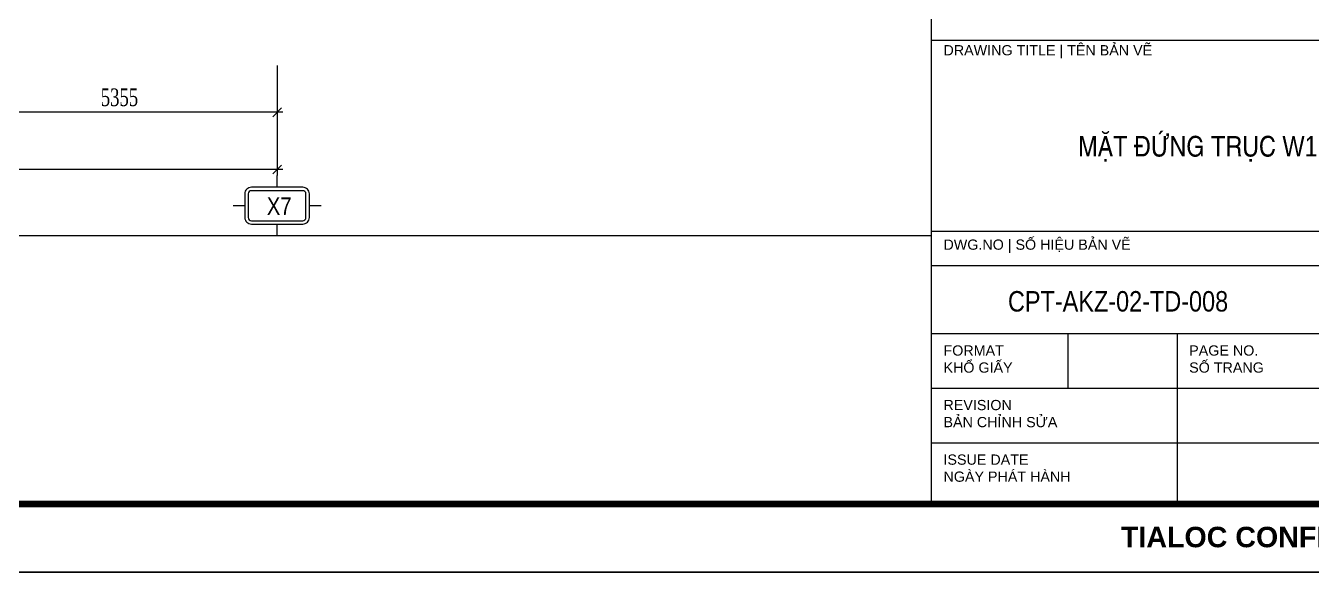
# Model space of a CAD drawing. Header units: inches. Extents: x 340055 to 349452, y -34649 to -30845.
# Drawn here: x 347370 to 347588.6, y -32248.6 to -32155.7 of the extents above; entities that cross this region are included whole.
import ezdxf
from ezdxf.enums import TextEntityAlignment as Align

# ---------------------------------------------------------------- set-up
doc = ezdxf.new("R2010")
doc.units = ezdxf.units.IN
doc.header["$MEASUREMENT"] = 0
for name, color, linetype in [('0 @ 1', 7, 'Continuous'), ('3', 3, 'Continuous'), ('7', 7, 'Continuous'), ('8', 8, 'Continuous'), ('NET IN', 3, 'Continuous')]:
    doc.layers.add(name, color=color, linetype=linetype)
doc.layers.add('Cover text', color=7, linetype='Continuous', true_color=0x52370f)
for name, color, linetype, lineweight in [('TL-TIILE BLOCK A2$0$TL-TITLE BLOCK - TEXT @ 1', 7, 'Continuous', 25), ('TL-TIILE BLOCK A2$0$TL-TITLE BLOCK 1', 7, 'Continuous', 50), ('TL-TIILE BLOCK A2$0$TL-TITLE BLOCK 2', 7, 'Continuous', 25)]:
    doc.layers.add(name, color=color, linetype=linetype, lineweight=lineweight)
doc.styles.add('hx2', font='')
doc.styles.add('ST1', font='times.ttf', dxfattribs={"width": 0.7})
doc.styles.add('TIEU DE', font='', dxfattribs={"width": 0.8})
doc.styles.add('TL-TIILE BLOCK A2$0$MEP-TEXT T.BLOCK 1', font='arial.ttf', dxfattribs={"height": 1.5})
doc.styles.add('TL-TIILE BLOCK A2$0$MEP-TEXT T.BLOCK 3', font='arial.ttf', dxfattribs={"height": 3})
doc.styles.get('hx2').set_extended_font_data('.VnArial NarrowH')
doc.styles.get('TIEU DE').set_extended_font_data('.VnArial NarrowH')
doc.dimstyles.new('100', dxfattribs={"dimtxt": 3, "dimasz": 1.5, "dimexe": 1, "dimexo": 0, "dimgap": 1, "dimtad": 1, "dimdec": 0, "dimlfac": 100, "dimzin": 0, "dimdsep": 46, "dimtxsty": 'ST1', "dimblk": 'OBLIQUE', "dimcen": 1, "dimdle": 1, "dimclrd": 8, "dimclre": 8, "dimclrt": 3, "dimadec": 0, "dimazin": 0, "dimtfac": 1, "dimtdec": 0, "dimtix": 1, "dimtmove": 1, "dimatfit": 3, "dimfxl": 0, "dimtolj": 1, "dimtzin": 0, "dimlwd": -1, "dimlwe": -1, "dimarcsym": 0})

# ---------------------------------------------------------------- blocks, each defined once
blk = doc.blocks.new('TENTRUC')
at = {"layer": '7'}
for p, q in [((0, 8.27), (0, 10.26)), ((-7.48, 5.13), (-5.48, 5.13)), ((5.48, 5.13), (7.48, 5.13)), ((0, 0), (0, 2))]:
    blk.add_line(p, q, dxfattribs=at)
blk.add_lwpolyline([(-4.36, 8.27), (4.36, 8.27, -0.414214), (5.48, 7.14), (5.48, 3.12, -0.414214), (4.36, 2), (-4.36, 2, -0.414214), (-5.48, 3.12), (-5.48, 7.14, -0.414214)], format="xyb", close=True, dxfattribs=at)
at = {"layer": '8', "ltscale": 15}
blk.add_lwpolyline([(-4.36, 7.68), (4.36, 7.68, -0.414214), (4.9, 7.14), (4.9, 3.12, -0.414214), (4.36, 2.58), (-4.36, 2.58, -0.414214), (-4.9, 3.12), (-4.9, 7.14, -0.414214)], format="xyb", close=True, dxfattribs=at)
at = {"layer": '3', "style": 'hx2'}
blk.add_attdef('TR', text='', height=2.9, dxfattribs=at).set_placement((-0.16, 3.83), align=Align.CENTER)
blk = doc.blocks.new('_Oblique')
at = {"color": 0, "linetype": 'ByBlock', "lineweight": -2}
blk.add_line((-0.5, -0.5), (0.5, 0.5), dxfattribs=at)
blk = doc.blocks.new('*D680')
at = {"color": 8, "linetype": 'Continuous', "transparency": 16777216}
for p, q in [((347359.2, -32161.9), (347359.2, -32171.42)), ((347412.75, -32162.45), (347412.75, -32171.42)), ((347413.75, -32170.42), (347358.2, -32170.42))]:
    blk.add_line(p, q, dxfattribs=at)
at = {"layer": 'Defpoints', "color": 0, "transparency": 16777216}
for p in [(347359.2, -32161.9), (347412.75, -32162.45), (347359.2, -32170.42)]:
    blk.add_point(p, dxfattribs=at)
at = {"color": 8, "transparency": 16777216, "xscale": 1.5, "yscale": 1.5, "zscale": 1.5, "rotation": 180}
blk.add_blockref('_Oblique', (347359.2, -32170.42), dxfattribs=at)
at = {"color": 8, "transparency": 16777216, "xscale": 1.5, "yscale": 1.5, "zscale": 1.5}
blk.add_blockref('_Oblique', (347412.75, -32170.42), dxfattribs=at)
at = {"color": 3, "transparency": 16777216, "insert": (347385.97, -32167.89), "char_height": 3, "attachment_point": 5, "style": 'ST1', "bg_fill": 3, "box_fill_scale": 1.25, "bg_fill_color": 256, "bg_fill_true_color": 13158600, "bg_fill_transparency": 0}
blk.add_mtext('\\A1;5355', dxfattribs=at)
blk = doc.blocks.new('*D687')
at = {"color": 8, "linetype": 'Continuous', "transparency": 16777216}
for p, q in [((347044.25, -32162.45), (347044.25, -32181.16)), ((347412.75, -32162.45), (347412.75, -32181.16)), ((347413.75, -32180.16), (347043.25, -32180.16))]:
    blk.add_line(p, q, dxfattribs=at)
at = {"layer": 'Defpoints', "color": 0, "transparency": 16777216}
for p in [(347044.25, -32162.45), (347412.75, -32162.45), (347044.25, -32180.16)]:
    blk.add_point(p, dxfattribs=at)
at = {"color": 8, "transparency": 16777216, "xscale": 1.5, "yscale": 1.5, "zscale": 1.5, "rotation": 180}
blk.add_blockref('_Oblique', (347044.25, -32180.16), dxfattribs=at)
at = {"color": 8, "transparency": 16777216, "xscale": 1.5, "yscale": 1.5, "zscale": 1.5}
blk.add_blockref('_Oblique', (347412.75, -32180.16), dxfattribs=at)
at = {"color": 3, "transparency": 16777216, "insert": (347228.5, -32177.64), "char_height": 3, "attachment_point": 5, "style": 'ST1', "bg_fill": 3, "box_fill_scale": 1.25, "bg_fill_color": 256, "bg_fill_true_color": 13158600, "bg_fill_transparency": 0}
blk.add_mtext('\\A1;36850', dxfattribs=at)
blk = doc.blocks.new('kt kien truc 1')
at = {"layer": 'Defpoints', "color": 8}
blk.add_lwpolyline([(0, 0), (594, 0), (594, 420), (0, 420)], close=True, dxfattribs=at)
at = {"layer": 'TL-TIILE BLOCK A2$0$TL-TITLE BLOCK 1', "const_width": 1}
blk.add_lwpolyline([(20, 10), (579, 10), (584, 15), (584, 405), (579, 410), (20, 410), (15, 405), (15, 15)], close=True, dxfattribs=at)
at = {"layer": 'TL-TIILE BLOCK A2$0$TL-TITLE BLOCK 2'}
for p, q in [((509, 410), (509, 10)), ((509, 78), (584, 78)), ((509, 50), (584, 50)), ((509, 45), (584, 45)), ((509, 35), (584, 35)), ((529, 35), (529, 27)), ((545, 35), (545, 10)), ((509, 27), (584, 27)), ((509, 19), (584, 19))]:
    blk.add_line(p, q, dxfattribs=at)
at = {"layer": '0 @ 1', "insert": (536.78, 6.67), "char_height": 3, "attachment_point": 1, "style": 'TL-TIILE BLOCK A2$0$MEP-TEXT T.BLOCK 3'}
blk.add_mtext_dynamic_manual_height_columns('\\pt15;{\\fArial|b1|i0|c0|p34;TIALOC CONFIDENTIAL}', width=49.3859, gutter_width=12.5, heights=[0], dxfattribs=at)
at = {"layer": 'TL-TIILE BLOCK A2$0$TL-TITLE BLOCK - TEXT @ 1', "char_height": 1.5, "attachment_point": 1, "style": 'TL-TIILE BLOCK A2$0$MEP-TEXT T.BLOCK 1'}
for s, width, insert in [('DRAWING TITLE | TÊN BẢN VẼ', 63.0963, (510.78, 77.29)), ('DWG.NO | SỐ HIỆU BẢN VẼ', 37.618, (510.78, 48.79)), ('FORMAT', 21.1246, (510.78, 33.27)), ('PAGE NO.', 21.1246, (546.78, 33.27)), ('KHỔ GIẤY', 31.0296, (510.78, 30.77)), ('SỐ TRANG', 31.0296, (546.78, 30.77)), ('REVISION', 21.1246, (510.78, 25.27)), ('BẢN CHỈNH SỬA', 31.0296, (510.78, 22.77)), ('ISSUE DATE', 21.1246, (510.78, 17.27)), ('NGÀY PHÁT HÀNH', 31.0296, (510.78, 14.77))]:
    blk.add_mtext_dynamic_manual_height_columns(s, width=width, gutter_width=15, heights=[0], dxfattribs=dict(at, insert=insert))

msp = doc.modelspace()

# ---------------------------------------------------------------- linework, layer by layer
at = {"color": 8}
msp.add_lwpolyline([(346954.5691, -31839.8483), (347523.9071, -31839.8483), (347523.9071, -32191.4281), (346954.5691, -32191.4281)], close=True, dxfattribs=at)

# ---------------------------------------------------------------- block references
at = {"layer": '3'}
ref = msp.add_blockref('TENTRUC', (347412.7489, -32191.4281), dxfattribs=dict(at, xscale=-1))
ref.add_attrib('TR', 'x7', dxfattribs={"layer": '0', "height": 3, "style": 'hx2'}).set_placement((347413.1105, -32187.8749), align=Align.CENTER)

# ---------------------------------------------------------------- next in the draw order: dimensions: what is measured, and where the dimension line sits
at = {"color": 8}
dim = msp.add_linear_dim(base=(347359.1989, -32170.4179), p1=(347412.7489, -32162.4513), p2=(347359.1989, -32161.897), angle=180, dimstyle='100', dxfattribs=at)
dim.commit()
dim.dimension.update_dxf_attribs({"geometry": '*D680', "text_midpoint": (347385.9739, -32167.892)})

# ---------------------------------------------------------------- next in the draw order: dimensions: what is measured, and where the dimension line sits
dim = msp.add_linear_dim(base=(347044.2487, -32180.1632), p1=(347412.7489, -32162.4513), p2=(347044.2487, -32162.4513), angle=180, dimstyle='100', dxfattribs=at)
dim.commit()
dim.dimension.update_dxf_attribs({"geometry": '*D687', "text_midpoint": (347228.4988, -32177.6372)})

# ---------------------------------------------------------------- next in the draw order: linework, layer by layer
at = {"layer": 'NET IN'}
msp.add_lwpolyline([(346933.69, -31762.0222), (347622.4698, -31762.0222), (347622.4698, -32248.6227), (346933.69, -32248.6227)], close=True, dxfattribs=at)

# ---------------------------------------------------------------- next in the draw order: block references
at = {"layer": '3'}
ref = msp.add_blockref('kt kien truc 1', (346933.69, -32248.6227), dxfattribs=dict(at, xscale=1.159562065285868, yscale=1.159562065285868, zscale=1.159562065285868))
ref.add_attrib('TENBANVE', 'MÆT §øNG TRôC W1', dxfattribs={"layer": 'Cover text', "ltscale": 0.5, "height": 3.478686, "style": 'TIEU DE'}).set_placement((347569.1955, -32176.1899), align=Align.MIDDLE_CENTER)
ref.add_attrib('STT', 'CPT-AKZ-02-TD-008', dxfattribs={"layer": 'Cover text', "ltscale": 0.5, "height": 3.478686, "style": 'TIEU DE'}).set_placement((347555.6329, -32202.5573), align=Align.MIDDLE_CENTER)

doc.saveas('drawing.dxf')
